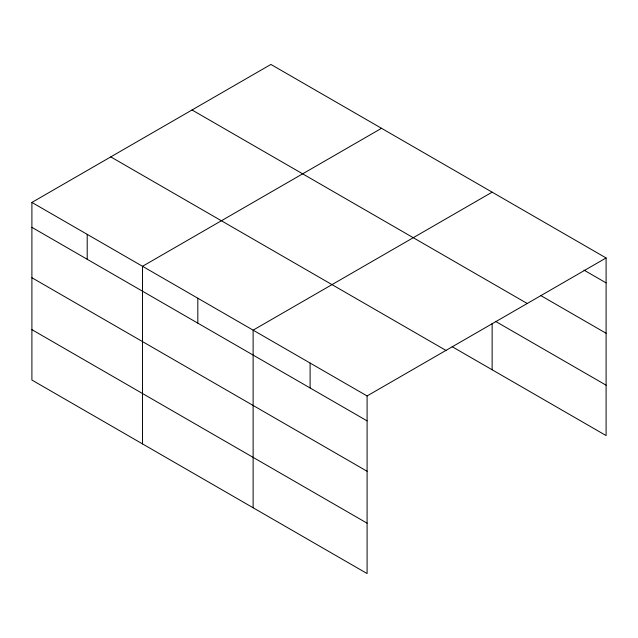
<?xml version="1.0" encoding="UTF-8"?>
<svg xmlns="http://www.w3.org/2000/svg" width="638" height="638" viewBox="0 0 638 638"><rect width="100%" height="100%" fill="white"/><g stroke="black" fill="none" stroke-linecap="round" stroke-linejoin="round"><path stroke-width="0.96" d="M367.089 471.259L367.089 395.951L31.9 202.429L31.9 380.041L367.089 573.562L367.089 471.259L31.9 277.737M452.143 346.681L606.1 435.571L606.1 257.959L270.911 64.438L31.9 202.429M381.524 128.302L142.513 266.293L142.513 443.904M492.137 192.166L253.126 330.157L253.126 507.76M367.089 395.951L606.1 257.959M583.985 270.113L606.1 282.881M540.609 295.458L606.1 333.267M192.038 109.975L527.227 303.497M495.535 321.353L606.1 385.185M110.773 156.892L445.962 350.414M31.9 227.351L367.089 420.873M31.9 329.655L367.089 523.176M492.137 323.338L492.137 369.769M310.108 363.054L310.108 387.976M197.82 298.225L197.82 323.147M87.207 234.361L87.207 259.283"/></g></svg>
